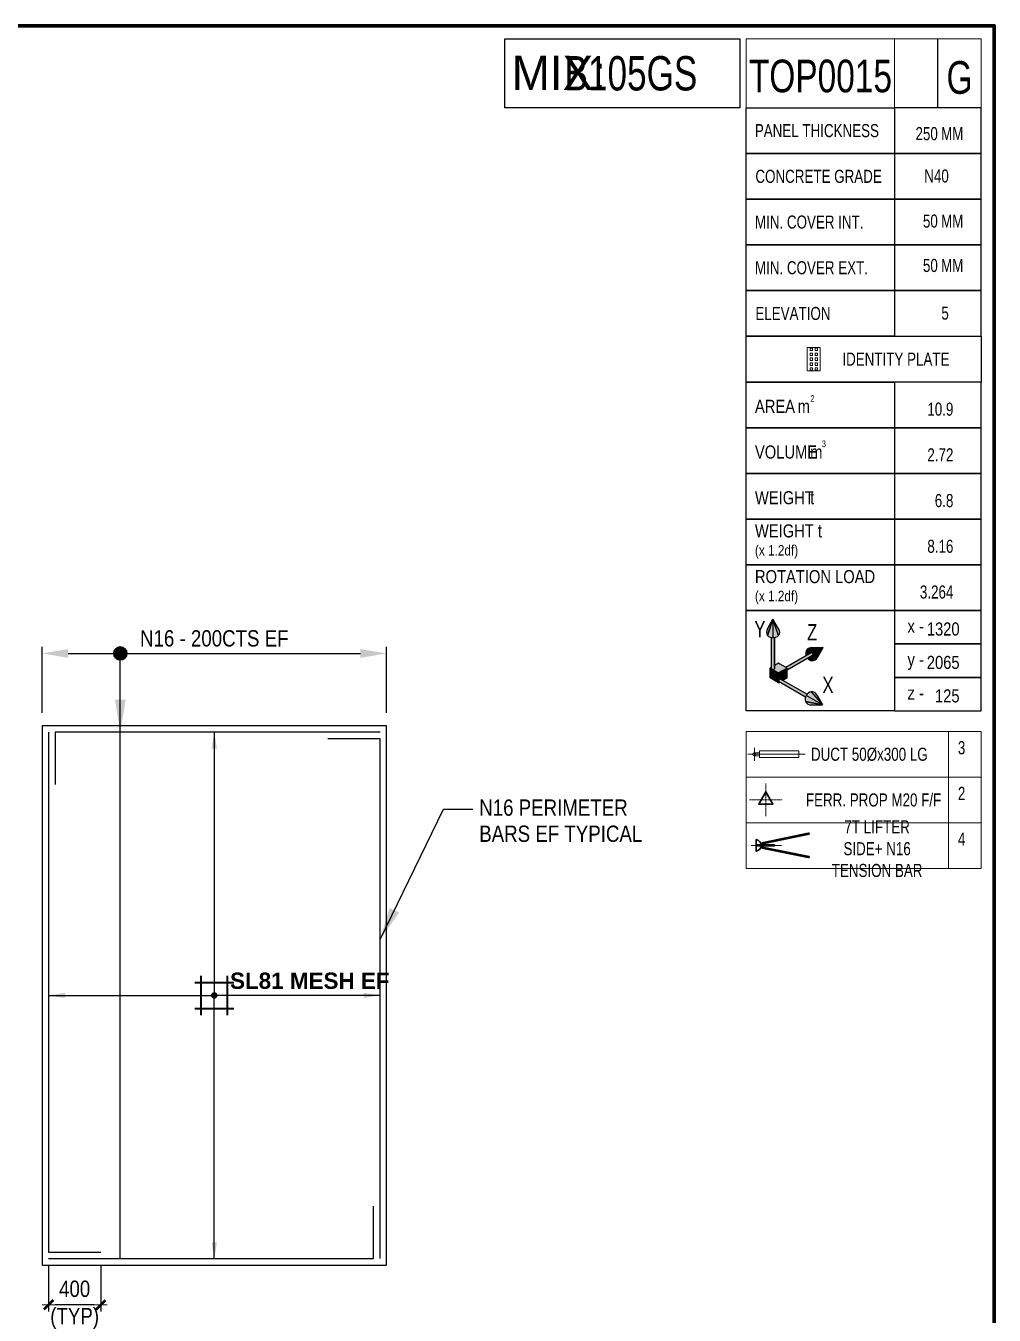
# Model space of a CAD drawing. Extents: x -106187 to -85187, y 571655 to 586505.
# Drawn here: x -92607 to -85187, y 576632 to 586505 of the extents above; entities that cross this region are included whole.
import ezdxf
from ezdxf.enums import TextEntityAlignment as Align

# ---------------------------------------------------------------- set-up
doc = ezdxf.new("R2010")
doc.units = 0
doc.header["$LTSCALE"] = 5
doc.header["$MEASUREMENT"] = 0
for name, pattern in [('CENTER2', [1.125, 0.75, -0.125, 0.125, -0.125]), ('HIDDEN2', [0.1875, 0.125, -0.0625]), ('PHANTOM2', [31.750000000000004, 15.875, -3.175, 3.175, -3.175, 3.175, -3.175])]:
    doc.linetypes.add(name, pattern=pattern)
for name, color, linetype in [('BARS', 160, 'Continuous'), ('EditOff', 7, 'Continuous'), ('MARK', 7, 'Continuous'), ('Marks', 2, 'Continuous'), ('PANEL', 3, 'Continuous'), ('PROPS', 7, 'Continuous'), ('Text-Stamp-Blue', 150, 'Continuous')]:
    doc.layers.add(name, color=color, linetype=linetype)
for name, color, linetype, lineweight in [('Dimension', 4, 'Continuous', 18), ('Dimension_Tick', 7, 'Continuous', 50), ('Ferrule-M20', 160, 'Continuous', 35), ('Legend-Lines', 7, 'Continuous', 18), ('Legend-Text', 7, 'Continuous', 25), ('Lifter-5t', 30, 'Continuous', 35), ('Lifter-7t', 200, 'Continuous', 35), ('REF', 241, 'Continuous', 13), ('Refs-Center', 7, 'CENTER2', 13), ('Refs-Phantom', 7, 'PHANTOM2', 13), ('Reo 0.4', 142, 'Continuous', 40), ('Text-General', 7, 'Continuous', 18), ('Title-Border', 7, 'Continuous', 70), ('Title-Text', 7, 'Continuous', 25)]:
    doc.layers.add(name, color=color, linetype=linetype, lineweight=lineweight)
doc.styles.add('Bi', font='ARIALNB.TTF', dxfattribs={"width": 1.2, "height": 150})
doc.styles.add('DateText2', font='TCCM____.TTF')
doc.styles.add('DIMENSIONS', font='ARIALN.TTF')
doc.styles.add('IS03098B', font='ISO3098B.SHX')
doc.styles.add('ISO', font='ISO3098B.shx')
doc.styles.add('Legend-Text', font='GILC____.TTF')
doc.styles.get("Standard").update_dxf_attribs({"font": 'iso3098b.shx'})
doc.styles.add('Titlebar-Attributes', font='ARIALN.TTF')
doc.styles.add('Titlebar-Text', font='GILC____.TTF')
doc.dimstyles.new('Bianco Precast Shop', dxfattribs={"dimscale": 50, "dimtxt": 2.5, "dimasz": 1, "dimexe": 1, "dimexo": 2, "dimgap": 1, "dimtad": 1, "dimdec": 0, "dimlfac": -1, "dimdsep": 46, "dimtxsty": 'DIMENSIONS', "dimblk": 'DIMS-TICK', "dimcen": 1, "dimclrd": 256, "dimclre": 256, "dimclrt": 256, "dimadec": 3, "dimazin": 2, "dimtfac": 1, "dimtdec": 0, "dimtix": 1, "dimtmove": 2, "dimatfit": 3, "dimfxl": 1, "dimtvp": 1.5, "dimtzin": 0, "dimarcsym": 0})

# ---------------------------------------------------------------- blocks, each defined once
blk = doc.blocks.new('DIMS-TICK')
for p, q in [((-0.9999999999999996, 2.775557561562891e-17), (0.9999999999999998, 2.775557561562891e-17)), ((0, 2.775557561562891e-17), (-0.3333333333333333, 2.775557561562891e-17))]:
    blk.add_line(p, q)
at = {"layer": 'Dimension_Tick'}
blk.add_line((-0.7071067811900886, -0.7071067811900772), (0.7071067811900886, 0.7071067811900772), dxfattribs=at)
blk = doc.blocks.new('*D35')
at = {"layer": 'Defpoints', "color": 0, "transparency": 16777216}
for p in [(-92433.00773198623, 577115.3895867653), (-92033.00773198623, 577115.3895867653), (-92433.00773198623, 576710.806477341)]:
    blk.add_point(p, dxfattribs=at)
at = {"layer": 'Dimension', "lineweight": -2, "transparency": 16777216}
for p, q in [((-92433.00773198623, 577015.3895867653), (-92433.00773198623, 576660.806477341)), ((-92033.00773198623, 577015.3895867653), (-92033.00773198623, 576660.806477341)), ((-92083.00773198623, 576710.806477341), (-92383.00773198623, 576710.806477341))]:
    blk.add_line(p, q, dxfattribs=at)
at = {"layer": 'Dimension', "lineweight": -2, "transparency": 16777216, "xscale": 50, "yscale": 50, "zscale": 50, "rotation": 180}
blk.add_blockref('DIMS-TICK', (-92433.00773198623, 576710.806477341), dxfattribs=at)
at = {"layer": 'Dimension', "lineweight": -2, "transparency": 16777216, "xscale": 50, "yscale": 50, "zscale": 50}
blk.add_blockref('DIMS-TICK', (-92033.00773198623, 576710.806477341), dxfattribs=at)
at = {"layer": 'Dimension', "transparency": 16777216, "insert": (-92233.00773198623, 576710.806477341), "char_height": 125, "attachment_point": 5, "style": 'DIMENSIONS'}
blk.add_mtext('400\\P(TYP)', dxfattribs=at)
blk = doc.blocks.new('*D42')
at = {"layer": 'Defpoints', "color": 0, "transparency": 16777216}
for p in [(-89843.00773198623, 581699.1949194521), (-92483.00773198623, 581145.3895867653), (-89843.00773198623, 581145.3895867653)]:
    blk.add_point(p, dxfattribs=at)
at = {"layer": 'Dimension', "lineweight": -2, "transparency": 16777216}
for p, q in [((-92483.00773198623, 581245.3895867653), (-92483.00773198623, 581749.1949194521)), ((-92283.00773198623, 581699.1949194521), (-90043.00773198623, 581699.1949194521)), ((-89843.00773198623, 581245.3895867653), (-89843.00773198623, 581749.1949194521))]:
    blk.add_line(p, q, dxfattribs=at)
at = {"layer": 'Dimension', "transparency": 16777216}
for points in [[(-92283.00773198623, 581732.5282527854), (-92283.00773198623, 581665.8615861187), (-92483.00773198623, 581699.1949194521)], [(-90043.00773198623, 581732.5282527854), (-90043.00773198623, 581665.8615861187), (-89843.00773198623, 581699.1949194521)]]:
    blk.add_solid(points, dxfattribs=at)
at = {"layer": 'Dimension', "transparency": 16777216, "insert": (-91163.00773198623, 581813.8692032174), "char_height": 125, "attachment_point": 5, "style": 'DIMENSIONS'}
blk.add_mtext('N16 - 200CTS EF', dxfattribs=at)
blk = doc.blocks.new('Lifter-Side7t')
at = {"layer": 'Lifter-7t'}
blk.add_hatch(color=256, dxfattribs=at).paths.add_polyline_path([(-7.500000000000015, -283), (7.499999999999986, -283), (7.499999999999986, -15), (-7.500000000000014, -15)])
blk.add_lwpolyline([(83.74225122598476, -8.473533301557413, -0.3086182714702724), (85.32929104500346, -6.872625794969022, 0.3592983971477615), (90.99999999999999, 0), (-91.00000000000001, 8.572527594031472e-16, 0.3592983971477615), (-85.32929104500349, -6.872625794969022, -0.3086182714702725), (-83.74225122598479, -8.473533301557413, 0.3486745410385054), (-7.499999999999957, -74.99999999999997), (-7.500000000000014, -15), (7.499999999999986, -15.00000000000006), (7.499999999999929, -74.99999999999997, 0.3486745410385054)], format="xyb", close=True, dxfattribs=at)
blk.add_lwpolyline([(-7.500000000000014, -283), (7.499999999999986, -283), (7.499999999999986, -15), (-7.500000000000014, -15)], close=True, dxfattribs=at)
at = {"layer": 'Refs-Phantom', "ltscale": 0.1}
blk.add_line((-1.4210854715202e-14, -389), (-1.4210854715202e-14, 84.10767394332589), dxfattribs=at)
at = {"layer": 'Reo 0.4'}
blk.add_lwpolyline([(47.02867410053295, -115.3925126934364), (187.5, -803), (171.823775299823, -806.2024957688545), (31.35244940035591, -118.5950084622909, 0.8163639189861962), (-31.35244940035591, -118.5950084622909), (-171.823775299823, -806.2024957688545), (-187.5, -803), (-47.02867410053295, -115.3925126934364, -0.8163639189861932)], format="xyb", close=True, dxfattribs=at)
blk = doc.blocks.new('Ferrule-M20-FS-PROP')
blk.add_lwpolyline([(0, 62.5), (-54.1265877365272, -31.25), (54.1265877365272, -31.25)], close=True)
at = {"layer": 'Refs-Center', "ltscale": 0.25}
for p, q in [((0, -125), (0, 125)), ((-125, 0), (125, 0))]:
    blk.add_line(p, q, dxfattribs=at)
at = {"layer": 'PROPS', "color": 7, "flags": 1}
for tag, p in [('ORDER', (0, 0)), ('ORDERNO', (0, 0)), ('FURN', (50, 0)), ('SIZE', (49.99999999999954, -100))]:
    blk.add_attdef(tag, p, '', height=50, dxfattribs=at)
blk = doc.blocks.new('GT300FF50')
for p, q in [((-25, 8.077722872162934e-14), (-24.99999999999952, 300.0000000000001)), ((25.00000000000048, 300), (-24.99999999999952, 300.0000000000001)), ((12.00000000000055, 340), (-11.99999999999945, 340.0000000000001)), ((12.00000000000048, 300), (-11.99999999999952, 300.0000000000001)), ((12.00000000000048, 300), (12.00000000000055, 340)), ((25, 0), (25.00000000000048, 300)), ((25, 0), (-25, 8.077722872162934e-14))]:
    blk.add_line(p, q)
at = {"linetype": 'HIDDEN2'}
blk.add_line((-11.99999999999952, 300.0000000000001), (-11.99999999999945, 340.0000000000001), dxfattribs=at)
blk.add_circle((5.492851553070795e-13, 340), 12)
at = {"layer": 'Refs-Center'}
for p, q in [((50.00000000000055, 340), (-49.99999999999945, 340.0000000000002)), ((-2.312294559186364e-13, -50), (6.300623840287088e-13, 390))]:
    blk.add_line(p, q, dxfattribs=at)
at = {"layer": 'Refs-Center', "flags": 1}
for tag in ['ORDER', 'ORDERNO', 'GRTLENGTH', 'GRTDIA', 'GRTLOADBEAR', 'GRTOFFSETDIST', 'GRTOFFSETFACE', 'GRTFACE', 'DWLSUPP', 'DWLTYPE', 'DWLGALV', 'DWLCOG', 'DWLHIDE', 'DWLLENGTH', 'DWLDIA']:
    blk.add_attdef(tag, (0, 0), '', height=125, dxfattribs=at)
blk = doc.blocks.new('ID_Plate')
for points in [[(-50, -90.48741147046232), (50, -90.48741147046232), (50, 89.51258852953768), (-50, 89.51258852953768)], [(-28.25972250000001, 84.29175602953765), (-28.25972250000004, 65.45194102953775), (-9.41990750000005, 65.45194102953775), (-9.419907499999994, 84.29175602953765)], [(-28.25972250000001, 46.61212602953765), (-28.25972250000004, 27.77231102953775), (-9.41990750000005, 27.77231102953775), (-9.419907499999994, 46.61212602953765)], [(-28.25972250000001, 8.932496029537646), (-28.25972250000004, -9.907318970462256), (-9.41990750000005, -9.907318970462256), (-9.419907499999994, 8.932496029537646)], [(9.419907499999994, 84.29175602953765), (9.419907499999965, 65.45194102953774), (28.25972249999995, 65.45194102953774), (28.25972250000001, 84.29175602953765)], [(9.419907499999994, 46.61212602953765), (9.419907499999965, 27.77231102953775), (28.25972249999995, 27.77231102953775), (28.25972250000001, 46.61212602953765)], [(9.419907499999994, 8.932496029537646), (9.419907499999965, -9.907318970462256), (28.25972249999995, -9.907318970462256), (28.25972250000001, 8.932496029537646)], [(-28.25972250000001, -28.74713397046233), (-28.25972250000004, -47.58694897046223), (-9.41990750000005, -47.58694897046223), (-9.419907499999994, -28.74713397046233)], [(-28.25972250000001, -66.4267639704623), (-28.25972250000004, -85.2665789704622), (-9.41990750000005, -85.2665789704622), (-9.419907499999994, -66.4267639704623)], [(9.419907499999994, -28.74713397046233), (9.419907499999965, -47.58694897046223), (28.25972249999995, -47.58694897046223), (28.25972250000001, -28.74713397046233)], [(9.419907499999994, -66.4267639704623), (9.419907499999965, -85.2665789704622), (28.25972249999995, -85.2665789704622), (28.25972250000001, -66.4267639704623)]]:
    blk.add_lwpolyline(points, close=True)
blk = doc.blocks.new('UCSicon')
h = blk.add_hatch(color=256)
h.set_gradient(color1=(43, 217, 8), one_color=1, tint=1, name='INVCYLINDER')
edge = h.paths.add_edge_path()
edge.add_arc((4.123849894043815, 12.04436481414567), 1.022483715424059, 150.7247733965096, 209.275226603506)
edge.add_arc((4.097982396015141, 12.54250734879611), 1.321472103179615, 229.0538827261582, 310.9461172738555)
edge.add_arc((4.340596291240217, 12.04436481414523), 0.7991507423544487, 321.2690463208764, 398.7309536791608)
edge.add_line((4.964007799801038, 12.54436481414549), (4.097982396015141, 14.04436481414523))
edge.add_line((4.097982396015141, 14.04436481414523), (3.231956992229243, 12.54436481414584))
h = blk.add_hatch(color=256)
h.set_gradient(color1=(43, 217, 8), one_color=1, tint=1, name='INVCYLINDER')
h.paths.add_polyline_path([(4.314488746960706, 11.23889179216829, -0.08247585566779626), (3.881476045069576, 11.23889179216767), (3.881476045069576, 6.419364814146022, 0.2536038942360334), (4.314488746964344, 6.419364814149191)])
h = blk.add_hatch(color=256)
h.set_gradient(color1=(23, 124, 196), rotation=119.99999999999997, one_color=1, tint=1, name='INVCYLINDER')
h.paths.add_polyline_path([(6.046539554536139, 6.669364814145261), (6.263045905478066, 6.544364814146142), (6.263045905478066, 6.294364814147649), (10.16016022250915, 8.544364814145865, 0.5586077911719399), (9.943653871559945, 8.91936481414703)])
h = blk.add_hatch(color=256)
h.set_gradient(color1=(23, 124, 196), rotation=119.99999999999997, one_color=1, tint=1, name='SPHERICAL')
h.paths.add_polyline_path([(10.04129798990471, 9.669364814144636, 0.0134838229833394), (9.989363507957023, 9.669121043394277), (10.19859563315185, 9.406226521508913), (10.87471344001096, 8.11334100315279, 0.0170616107620635), (10.9073233936906, 8.169364814145986, 0.5052170507867801)])
edge = h.paths.add_edge_path()
edge.add_arc((9.936448578253476, 8.665204836116033), 0.2542620905388128, 331.6238683861691, 448.3761316142499)
edge.add_line((9.943653871559945, 8.91936481414703), (9.163263027086941, 8.468805950016147))
edge.add_arc((10.26799785709954, 8.800250043500846), 1.15338381805402, 161.3353999232332, 196.7003692671284, ccw=False)
edge.add_arc((10.0198496162775, 8.706514487012264), 0.9630891885950523, 91.81397236948231, 151.2761049638223, ccw=False)
edge.add_line((9.989363507957023, 9.66912104339395), (10.19859563315549, 9.406226521508067))
edge.add_line((10.19859563315549, 9.406226521508067), (10.87471344001096, 8.113341003154218))
edge.add_arc((10.07035289874693, 8.619040235815596), 0.950119778899941, 268.24760702967154, 327.84253917237896, ccw=False)
edge.add_arc((10.26799785709591, 8.80025004349821), 1.15338381805479, 218.3595534987192, 258.6646000790465, ccw=False)
edge.add_line((9.363592990579491, 8.084466508364656), (10.16016022250915, 8.544364814146526))
h = blk.add_hatch(color=256)
h.set_gradient(color1=(23, 124, 196), rotation=119.99999999999997, one_color=1, tint=1, name='INVCYLINDER')
edge = h.paths.add_edge_path()
edge.add_line((10.04129798990471, 9.669364814144636), (11.77334879747286, 9.669364814144508))
edge.add_line((11.77334879747286, 9.669364814144508), (10.9073233936906, 8.169364814145531))
edge.add_arc((9.921511852342519, 8.60020625537804), 1.075847917940046, 336.392632391587, 443.6073676084812)
h = blk.add_hatch(color=256)
h.set_gradient(color1=(43, 217, 8), rotation=45, one_color=1, tint=1, name='INVCURVED')
h.paths.add_polyline_path([(4.9640077997974, 7.294364814146157), (4.314488746964344, 6.91936481414514), (4.314488746964344, 6.419364814149191, -0.2536038942505748), (3.881476045047748, 6.419364814157987), (4.964007799801038, 5.794364814145951), (6.263045905481704, 6.544364814146313)])
h.paths.add_polyline_path([(3.881476045073214, 6.669364814149148), (3.664969694120373, 6.544364814146014), (3.881476045069576, 6.419364814146711)])
h = blk.add_hatch(color=256)
h.set_gradient(color1=(23, 124, 196), rotation=119.99999999999997, one_color=1, tint=1, name='INVCURVED')
h.paths.add_polyline_path([(3.664969694124011, 5.044364814146931), (4.964007799801038, 4.294364814147372), (4.964007799801038, 5.794364814147102), (3.664969694120373, 6.544364814146441)])
h = blk.add_hatch(color=256)
h.set_gradient(color1=(235, 5, 28), rotation=60.00000000000002, one_color=1, tint=1, name='INVCURVED')
h.paths.add_polyline_path([(6.263045905481704, 6.544364814144103), (4.964007799801038, 5.794364814145503), (4.964007799801038, 4.544364814144714, -0.2333973235842186), (5.180514150742965, 4.919364814144032), (5.613526852630457, 4.669364814143826), (6.263045905478066, 5.044364814145432)])
h.paths.add_polyline_path([(5.180514150750241, 4.419364814145894), (4.9640077997974, 4.544364814146711), (4.964007799801038, 4.294364814144693)])
h = blk.add_hatch(color=256)
h.set_gradient(color1=(235, 5, 28), rotation=60.00000000000002, one_color=1, tint=1, name='INVCYLINDER')
h.paths.add_polyline_path([(5.180514150742965, 4.919364814144743, 0.2333973235837155), (4.964007799801038, 4.544364814146391), (9.09341377290184, 2.160251163980661, -0.09222717789627458), (9.309920123847405, 2.535251163977762)])
h = blk.add_hatch(color=256)
h.set_gradient(color1=(235, 5, 28), rotation=60.00000000000002, one_color=1, tint=1, name='INVCYLINDER')
edge = h.paths.add_edge_path()
edge.add_line((10.80967927534584, 2.419364814145879), (11.6757046791281, 0.9193648141469737))
edge.add_line((11.6757046791281, 0.9193648141469737), (9.943653871559945, 0.9193648141456876))
edge.add_arc((9.869801984470541, 1.791449593471), 0.8752062405859532, 205.1594962156679, 274.84050378421915, ccw=False)
edge.add_arc((10.20953229200677, 1.765859836528207), 1.183750424645294, 102.97975894347888, 197.0202410564374, ccw=False)
edge.add_arc((9.95490277589488, 1.938848487977026), 0.9805808501760707, 29.342707050350725, 90.6572929499315, ccw=False)
for p, q in [((3.231956992229243, 11.54436481414516), (4.097982396015141, 14.04436481414523)), ((3.231956992229243, 12.54436481414584), (4.097982396015141, 14.04436481414523)), ((4.097982396015141, 14.04436481414523), (3.231956992229243, 11.54436481414526)), ((4.964007799801038, 12.54436481414549), (4.097982396015141, 14.04436481414523)), ((4.964007799801038, 11.54436481414564), (4.097982396015141, 14.04436481414523)), ((4.097982396015141, 14.04436481414523), (4.097982396015141, 11.2210352456165)), ((3.881476045069576, 6.419364814146022), (3.881476045069576, 11.23889179216803)), ((4.314488746960706, 6.669364814144778), (4.314488746960706, 11.23889179216835)), ((4.314488746960706, 11.23889179216819), (4.314488746964344, 6.419364814149191)), ((6.046539554532501, 6.669364814145588), (9.943653871559945, 8.91936481414703)), ((6.263045905478066, 6.294364814147798), (10.16016022250915, 8.544364814145865)), ((10.04129798990471, 9.669364814144636), (11.77334879747286, 9.669364814144508)), ((11.77334879747286, 9.669364814144508), (10.52571518771583, 9.490367517206671)), ((11.77334879747286, 9.669364814144508), (10.85322347988767, 9.138130214348621)), ((10.9073233936906, 8.169364814145531), (11.77334879747286, 9.669364814144508)), ((3.881476045069576, 6.669364814147535), (3.664969694124011, 6.544364814146995)), ((3.664969694124011, 5.044364814145517), (3.664969694124011, 6.544364814146995)), ((3.664969694124011, 6.544364814145517), (4.964007799801038, 5.794364814145602)), ((4.964007799801038, 7.294364814146228), (4.314488746960706, 6.919364814145254)), ((6.263045905478066, 6.544364814145915), (4.964007799801038, 7.294364814146228)), ((6.263045905478066, 6.544364814145915), (4.964007799801038, 5.794364814146007)), ((6.263045905478066, 5.044364814145915), (6.263045905478066, 6.544364814145915)), ((4.964007799804676, 4.294364814144792), (3.664969694124011, 5.044364814145517)), ((4.964007799801038, 5.794364814145602), (4.964007799801038, 4.294364814145602)), ((4.964007799804676, 4.544364814144792), (9.093413772905478, 2.160251163979233)), ((4.964007799801038, 4.294364814145602), (5.180514150750241, 4.419364814146427)), ((5.180514150742965, 4.919364814144743), (9.309920123851043, 2.535251163976412)), ((5.613526852634095, 4.669364814143279), (6.263045905478066, 5.044364814145915)), ((11.6757046791281, 0.9193648141469737), (9.184374352524173, 2.357735048851602)), ((9.943653871559945, 2.919364814145688), (11.6757046791281, 0.9193648141469737)), ((10.80967927534584, 2.419364814145879), (11.6757046791281, 0.9193648141469737)), ((9.077628467774048, 1.419364814146036), (11.6757046791281, 0.9193648141469737)), ((11.6757046791281, 0.9193648141469737), (9.077628467774048, 1.419364814146036)), ((9.943653871559945, 0.9193648141456876), (11.6757046791281, 0.9193648141469737))]:
    blk.add_line(p, q)
blk.add_lwpolyline([(5.613526852634095, 4.669364814143279), (6.263045905478066, 5.044364814145915), (6.263045905478066, 6.544364814145915), (4.964007799801038, 5.794364814146007), (4.964007799801038, 4.544364814144714, -0.2333973235916391), (5.180514150742965, 4.919364814143847)], format="xyb", close=True)
for centre, radius, start, end in [((4.123849894043815, 12.04436481414567), 1.022483715424059, 150.7247733965165, 209.2752266034956), ((4.340596291240217, 12.04436481414523), 0.7991507423544487, 321.2690463208548, 38.73095367916774), ((4.097982396015141, 12.54250734879611), 1.321472103179615, 229.053882726166, 310.9461172738398), ((10.26799785709954, 8.800250043497144), 1.153383818054674, 161.3353999214154, 196.700369267028), ((10.0198496162775, 8.706514487013422), 0.9630891885946692, 88.72389503830827, 151.2761049619808), ((10.26799785709954, 8.800250043497144), 1.153383818054674, 218.359553436225, 258.6646000787922), ((9.936448578253476, 8.66520483611405), 0.2542620905367927, 331.6238683864746, 88.37613161423427), ((9.921511852342519, 8.60020625537804), 1.075847917940046, 336.3926323915621, 83.60736760858485), ((10.07035289875057, 8.619040235817643), 0.9501197788993481, 268.2476070293085, 331.7523929707334), ((4.097982396011503, 6.818770666396468), 0.4543127059747437, 241.5391607045898, 298.4608392968276), ((4.314488746960706, 6.669364814144593), 1.84741111297626e-13, 0, 174.3380852539657), ((5.452055533387465, 4.512590323786235), 0.4890809835752263, 123.7250013574489, 176.2749986439371), ((10.20953229200677, 1.765859836528207), 1.183750424645294, 102.9797589435484, 197.0202410564617), ((9.95490277589488, 1.938848487977026), 0.9805808501760707, 29.34270705031895, 90.65729294994779), ((9.869801984470541, 1.791449593471), 0.8752062405859532, 205.1594962156872, 274.8405037842344)]:
    blk.add_arc(centre, radius, start, end)
at = {"style": 'Legend-Text'}
for s, p in [('Y', (1.239726255615096, 11.27405031332125)), ('Z', (9.320977323641273, 10.78278514514098)), ('X', (11.66835127790546, 2.702654201300099))]:
    blk.add_text(s, height=2.5, dxfattribs=at).set_placement(p)
blk = doc.blocks.new('Attribute-1')
blk.add_line((-8.632216464180658, -12.55448444950162), (-8.632216464180658, -2))
blk.add_lwpolyline([(-75.00000000000006, -2), (-39.00000000000006, -2), (-39.00000000000006, -12.55448444950162), (-75.00000000000006, -12.55448444950162)], close=True)
at = {"layer": 'Legend-Lines'}
for points in [[(-38.00000000000006, -12.55448444950162), (-15.26443292835944, -12.55448444950162), (-15.26443292835944, -2), (-38.00000000000006, -2)], [(-2.000000000000057, -12.55448444950162), (-15.26443292835944, -12.55448444950162), (-15.26443292835944, -2), (-2.000000000000057, -2)]]:
    blk.add_lwpolyline(points, close=True, dxfattribs=at)
at = {"layer": 'Legend-Text'}
for points in [[(-38.00000000000006, -12.55448444950162), (-15.26443292835944, -12.55448444950162), (-15.26443292835944, -19.55448444950162), (-38.00000000000006, -19.55448444950162)], [(-15.26443292835944, -19.55448444950162), (-2.000000000000057, -19.55448444950162), (-2.000000000000057, -12.55448444950162), (-15.26443292835944, -12.55448444950162)], [(-38.00000000000006, -19.55448444950162), (-15.26443292835944, -19.55448444950162), (-15.26443292835944, -26.55448444950162), (-38.00000000000006, -26.55448444950162)], [(-15.26443292835944, -26.55448444950162), (-2.000000000000057, -26.55448444950162), (-2.000000000000057, -19.55448444950162), (-15.26443292835944, -19.55448444950162)], [(-38.00000000000006, -26.55448444950162), (-15.26443292835944, -26.55448444950162), (-15.26443292835944, -33.55448444950162), (-38.00000000000006, -33.55448444950162)], [(-15.26443292835944, -33.55448444950162), (-2.000000000000057, -33.55448444950162), (-2.000000000000057, -26.55448444950162), (-15.26443292835944, -26.55448444950162)], [(-38.00000000000006, -33.55448444950162), (-15.26443292835944, -33.55448444950162), (-15.26443292835944, -40.55448444950162), (-38.00000000000006, -40.55448444950162)], [(-15.26443292835944, -40.55448444950162), (-2.000000000000057, -40.55448444950162), (-2.000000000000057, -33.55448444950162), (-15.26443292835944, -33.55448444950162)], [(-38.00000000000006, -40.55448444950162), (-15.26443292835944, -40.55448444950162), (-15.26443292835944, -47.55448444950162), (-38.00000000000006, -47.55448444950162)], [(-15.26443292835944, -47.55448444950162), (-2.000000000000057, -47.55448444950162), (-2.000000000000057, -40.55448444950162), (-15.26443292835944, -40.55448444950162)], [(-38.00000000000006, -47.55448444950162), (-2.000000000000057, -47.55448444950162), (-2.000000000000057, -54.55448444950162), (-38.00000000000006, -54.55448444950162)], [(-38.00000000000006, -54.55448444950162), (-15.26443292835944, -54.55448444950162), (-15.26443292835944, -61.55448444950162), (-38.00000000000006, -61.55448444950162)], [(-15.26443292835944, -61.55448444950162), (-2.000000000000057, -61.55448444950162), (-2.000000000000057, -54.55448444950162), (-15.26443292835944, -54.55448444950162)], [(-38.00000000000006, -61.55448444950162), (-15.26443292835944, -61.55448444950162), (-15.26443292835944, -68.55448444950162), (-38.00000000000006, -68.55448444950162)], [(-15.26443292835944, -68.55448444950162), (-2.000000000000057, -68.55448444950162), (-2.000000000000057, -61.55448444950162), (-15.26443292835944, -61.55448444950162)], [(-38.00000000000006, -68.55448444950162), (-15.26443292835944, -68.55448444950162), (-15.26443292835944, -75.55448444950162), (-38.00000000000006, -75.55448444950162)], [(-15.26443292835944, -75.55448444950162), (-2.000000000000057, -75.55448444950162), (-2.000000000000057, -68.55448444950162), (-15.26443292835944, -68.55448444950162)], [(-38.00000000000006, -75.55448444950162), (-15.26443292835944, -75.55448444950162), (-15.26443292835944, -82.55448444950162), (-38.00000000000006, -82.55448444950162)], [(-15.26443292835944, -82.55448444950162), (-2.000000000000057, -82.55448444950162), (-2.000000000000057, -75.55448444950162), (-15.26443292835944, -75.55448444950162)], [(-38.00000000000006, -82.55448444950162), (-15.26443292835944, -82.55448444950162), (-15.26443292835944, -89.55448444950162), (-38.00000000000006, -89.55448444950162)], [(-15.26443292835944, -89.55448444950162), (-2.000000000000057, -89.55448444950162), (-2.000000000000057, -82.55448444950162), (-15.26443292835944, -82.55448444950162)], [(-38.00000000000006, -89.55448444950162), (-15.26443292835944, -89.55448444950162), (-15.26443292835944, -104.9096105051231), (-38.00000000000006, -104.9096105051231)], [(-15.26443292835944, -94.67285980137603), (-2.000000000000057, -94.67285980137603), (-2.000000000000057, -89.55448444950162), (-15.26443292835944, -89.55448444950162)], [(-15.26443292835944, -99.79123515325045), (-2.000000000000057, -99.79123515325045), (-2.000000000000057, -94.67285980137603), (-15.26443292835944, -94.67285980137603)], [(-15.26443292835944, -104.9096105051231), (-2.000000000000057, -104.9096105051231), (-2.000000000000057, -99.79123515325045), (-15.26443292835944, -99.79123515325045)]]:
    blk.add_lwpolyline(points, close=True, dxfattribs=at)
at = {"layer": 'MARK'}
blk.add_blockref('UCSicon', (-38.00000000000006, -104.9096105051231), dxfattribs=at)
at = {"layer": 'REF', "xscale": 0.02, "yscale": 0.02, "zscale": 0.02}
blk.add_blockref('ID_Plate', (-27.65177848289392, -51.05448444950162), dxfattribs=at)
at = {"color": 7, "linetype": 'Continuous', "style": 'Legend-Text', "flags": 8}
blk.add_attdef('PANELNO', text='', height=5, dxfattribs=at).set_placement((-26.63221646417975, -10.18446453754223), align=Align.CENTER)
blk.add_attdef('THICKNESS', text='', height=2, dxfattribs=at).set_placement((-8.643087798296676, -17.51666556175951), align=Align.RIGHT)
at = {"layer": 'Defpoints', "color": 2, "linetype": 'Continuous', "style": 'IS03098B', "flags": 9}
for tag in ['[*]', '(*)']:
    blk.add_attdef(tag, text='', height=2.5, dxfattribs=at).set_placement((-66.24912678090926, -26.35653831787303), align=Align.CENTER)
at = {"layer": 'Legend-Text', "style": 'Legend-Text'}
for s, p in [('PANEL THICKNESS', (-36.68459302325579, -17.05448444950162)), ('MM', (-8.143087798296676, -17.51666556175951)), ('CONCRETE GRADE', (-36.59593023255735, -24.05448444950162)), ('MIN. COVER INT.', (-36.66715116279016, -31.05448444950162)), ('MM', (-8.143087798296676, -30.90762921124406)), ('MIN. COVER EXT.', (-36.66715116279016, -38.05448444950162)), ('MM', (-8.143087798296676, -37.70762921124333)), ('ELEVATION ', (-36.59593023255735, -45.05448444950162)), ('IDENTITY PLATE', (-23.26494386799465, -52.05448444950162))]:
    blk.add_text(s, height=2, dxfattribs=at).set_placement(p)
at = {"layer": 'Legend-Text', "style": 'Legend-Text', "width": 1.1}
for s, height, p in [('2', 1, (-28.17317915593134, -57.57504483222954)), ('AREA', 2, (-36.66715116279016, -59.27666384667464)), ('m', 2, (-30.12178096190661, -59.27666384667464)), ('VOLUME', 2, (-36.66715116279016, -66.27666384667464)), ('m', 2, (-28.20651855297371, -66.27666384667464)), ('3', 1, (-26.41629928010235, -64.5239126640783)), ('WEIGHT', 2, (-36.66715116279016, -73.27666384667464)), ('t', 2, (-28.20651855297371, -73.27666384667464)), ('WEIGHT t', 2, (-36.66715116279016, -78.35517320787096)), ('(x 1.2df)', 1.6, (-36.66715116279016, -81.12880308799751)), ('ROTATION LOAD', 2, (-36.66715116279016, -85.35517320787096)), ('(x 1.2df)', 1.6, (-36.66715116279016, -88.12880308799751)), ('x -', 2, (-13.28992648799618, -92.94869177724104)), ('y -', 2, (-13.28992648799618, -98.06706712911546)), ('z -', 2, (-13.28992648799618, -103.1854424809899))]:
    blk.add_text(s, height=height, dxfattribs=at).set_placement(p)
at = {"layer": 'Legend-Text', "style": 'Legend-Text', "flags": 8}
for tag, p in [('GRADE28DAYS', (-6.961101132970782, -24.00190203312013)), ('NFIE', (-8.643087798296676, -30.90762921124406)), ('FFIE', (-8.643087798296676, -37.70762921124333)), ('ELEVATION', (-6.961101132970782, -45.00190203312013)), ('NETAREA', (-6.258520885578093, -59.71242864569285)), ('VOLUME', (-6.258520885578093, -66.71242864569285)), ('MASS', (-6.258520885578093, -73.71242864569285)), ('MASSX1.2DF', (-6.258520885578093, -80.71242864569285)), ('ROTATIONLOADX1.2DF', (-6.258520885578093, -87.71242864569285))]:
    blk.add_attdef(tag, text='', height=2, dxfattribs=at).set_placement(p, align=Align.RIGHT)
at = {"layer": 'Legend-Text', "style": 'Legend-Text', "width": 1.1, "flags": 8}
for tag, p in [('COGX', (-5.310879945260297, -93.38445657626107)), ('COGY', (-5.310879945260297, -98.50283192813549)), ('COGZ', (-5.310879945260297, -103.6212072800081))]:
    blk.add_attdef(tag, text='', height=2, dxfattribs=at).set_placement(p, align=Align.RIGHT)
at = {"layer": 'Marks', "color": 2, "linetype": 'Continuous', "style": 'IS03098B', "flags": 9}
blk.add_attdef('NFABBR', (-59.50063523016043, -18.68159053041568), '', height=2.5, dxfattribs=at)
for tag, p in [('CONCRETEABBR', (-65.17980154111544, -21.96721960278356)), ('CONCRETETYPE', (-56.73702053588021, -26.46940174510482)), ('NFFINISH', (-56.73702053588021, -26.46940174510482))]:
    blk.add_attdef(tag, text='', height=2.5, dxfattribs=at).set_placement(p, align=Align.CENTER)
for tag, p in [('VERSION', (-79.72473921426065, -23.96995927348308)), ('TWINTOWERS', (-75.93276871307756, -23.96995927348308)), ('COGHANDLE2', (-75.93276871307756, -23.96995927348308)), ('COGHANDLE', (-75.93276871307756, -23.96995927348308)), ('SHOPINSPT', (-75.93276871307756, -23.96995927348308)), ('ISNOWXREF', (-75.511438925313, -23.96995927348308)), ('ELEVINSPT', (-75.93276871307756, -23.96995927348308)), ('LOADBEARING', (-71.99798116606704, -23.96995927348308)), ('OUTLINE', (-75.93276871307756, -23.96995927348308)), ('DENSITY', (-75.511438925313, -23.96995927348308)), ('ERECTOVERRIDE', (-68.17138966679714, -23.96995927348308)), ('LIFTEROVERRIDE', (-66.98142218331077, -23.96995927348308)), ('HORREOFACE', (-67.48550924974532, -24.08118677095202)), ('VERREOFACE', (-67.48550924974532, -24.01377710157085)), ('HORREOSIZE', (-67.48550924974532, -24.24466075326647)), ('VERREOSIZE', (-67.48550924974532, -24.12952082256754)), ('BOTTOMSRL', (-67.48550924974532, -24.11124401148915)), ('MESH2TYPE', (-66.7689610852389, -23.96721960278356)), ('BOTTOMSL', (-67.48550924974532, -24.03421063638245)), ('COMPLETED', (-66.7689610852389, -23.96721960278356)), ('RIGGINGOVERRIDE', (-62.27377118051604, -23.96995927348308)), ('MESH2FACE', (-66.7689610852389, -23.96721960278356)), ('BRICKSNAP', (-66.7689610852389, -23.96721960278356)), ('MESH1FACE', (-66.7689610852389, -23.96721960278356)), ('FIRSTPOURTHK', (-63.712811135724, -23.96995927348308)), ('RLBOTTOM', (-66.7689610852389, -23.96721960278356)), ('MESH2DIR', (-67.48550924974532, -24.07553278951612)), ('MIXTYPE', (-68.17138966679714, -23.96995927348308)), ('SIMILARTO', (-66.7689610852389, -23.96721960278356)), ('CATEGORY', (-66.7689610852389, -23.96721960278356)), ('MESH1DIR', (-67.48550924974532, -23.95353116098046)), ('EXTERNALREF2', (-63.212811135724, -23.96995927348308)), ('MESH2PCT', (-66.7689610852389, -23.96721960278356)), ('MESH1TYP', (-66.7689610852389, -23.96721960278356)), ('PROFILEDEPTH', (-63.45905031139525, -23.96995927348308)), ('MESH1PCT', (-66.7689610852389, -23.96721960278356)), ('IMPNOTES', (-66.7689610852389, -23.96721960278356)), ('ISSIMILAR', (-66.7689610852389, -23.96721960278356)), ('CUSTOMNOTE3', (-63.212811135724, -23.96995927348308)), ('CUSTOMNOTE2', (-63.212811135724, -23.96995927348308)), ('PROFILECOGY', (-63.712811135724, -23.96995927348308)), ('CUSTOMNOTE1', (-63.212811135724, -23.96995927348308)), ('EXTERNALREF', (-63.212811135724, -23.96995927348308)), ('CUSTOM2', (-66.7689610852389, -23.96721960278356)), ('REOOPEN', (-66.7689610852389, -23.96721960278356)), ('PROFILECOGX', (-63.45905031139525, -23.96995927348308)), ('FIRSTPOURVOL', (-62.27377118051604, -23.96995927348308)), ('CUSTOM1', (-66.7689610852389, -23.96721960278356)), ('TOPSRL', (-67.48550924974532, -24.48864092343921)), ('HASUPSTAND', (-63.212811135724, -23.96995927348308)), ('REFERTO', (-66.7689610852389, -23.96721960278356)), ('PANELHEIGHT', (-63.212811135724, -23.96995927348308)), ('CHECKED', (-66.7689610852389, -23.96721960278356)), ('FFFINISH', (-66.7689610852389, -23.96721960278356)), ('COLOURNOTE', (-63.45905031139525, -23.96995927348308)), ('REOCOG', (-67.22635422914146, -23.96995939051773)), ('NOTES3', (-67.22635422914146, -23.96995939051773)), ('VIEWED', (-67.22635422914146, -23.96995939051773)), ('NOTES2', (-67.22635422914146, -23.96995939051773)), ('IDTAGX', (-67.22635422914146, -23.96995939051773)), ('IDTAGY', (-67.22635422914146, -23.96995939051773)), ('PANELWIDTH', (-63.212811135724, -23.96995927348308)), ('NOTES1', (-67.22635422914146, -23.96995939051773)), ('CHECKEDREV', (-63.212811135724, -23.96995927348308)), ('CUSTOMSIM2', (-63.212811135724, -23.96995927348308)), ('TOPSL', (-67.48550924974532, -24.30328653680536)), ('CHECKEDBY', (-63.712811135724, -23.96995927348308)), ('CUSTOMSIM1', (-63.212811135724, -23.96995927348308)), ('SIMILARLIST', (-63.212811135724, -23.96995927348308)), ('GROSSAREA', (-63.212811135724, -23.96995927348308)), ('PANELTYPE', (-63.45905031139525, -23.96995927348308)), ('ERECTLEVEL', (-63.08405031139525, -23.96995927348308)), ('RIGGINGTYPE', (-62.27377118051604, -23.96995927348308)), ('ERECT', (-67.22635422914146, -23.96995939051773)), ('RLTOP', (-66.79442970655592, -24.4015905505011)), ('VARIATION', (-63.45905031139525, -23.96995927348308)), ('LIGS', (-68.17138966679714, -23.96995927348308)), ('FLIP', (-68.17138966679714, -23.96995927348308)), ('REO', (-68.17138966679714, -23.96995927348308)), ('FREEZERLS', (-62.77377118051604, -23.96995927348308)), ('LS4', (-68.17138966679714, -23.96995927348308)), ('LT4', (-68.17138966679714, -23.96995927348308)), ('LS5', (-68.17138966679714, -23.96995927348308)), ('LT5', (-68.17138966679714, -23.96995927348308)), ('LS3', (-68.17138966679714, -23.96995927348308)), ('LT3', (-68.17138966679714, -23.96995927348308)), ('LS2', (-68.17138966679714, -23.96995927348308)), ('LT2', (-68.17138966679714, -23.96995927348308)), ('LT1', (-68.17138966679714, -23.96995927348308)), ('LS1', (-66.7689610852389, -23.96721960278356))]:
    blk.add_attdef(tag, text='', height=2.5, dxfattribs=at).set_placement(p, align=Align.TOP_CENTER)
at = {"layer": 'Text-Stamp-Blue', "insert": (-73.9500768758117, -7.216617936053808), "char_height": 5.249615620941919, "width": 35.02523383329653, "attachment_point": 4, "style": 'DateText2'}
blk.add_mtext('MIX:', dxfattribs=at)
at = {"layer": 'Text-Stamp-Blue', "style": 'Legend-Text', "flags": 8}
blk.add_attdef('CONCRETEMIX', text='', height=5.249615620941919, dxfattribs=at).set_placement((-47.4980415443643, -9.897072570744058), align=Align.RIGHT)
for tag, p in [('SURFACECODE2', (-11.94832469627005, -10.41565849902145)), ('SURFACECODE1', (-5.316108232090357, -10.41565849902145))]:
    blk.add_attdef(tag, text='', height=5, dxfattribs=at).set_placement(p, align=Align.CENTER)
blk = doc.blocks.new('A3_Shopdwg Sheet')
at = {"layer": 'Title-Border'}
blk.add_lwpolyline([(0, 0), (-420, 0), (-420, 297), (0, 297)], close=True, dxfattribs=at)
at = {"style": 'Titlebar-Attributes'}
blk.add_attdef('DATEPLOTTED', (-32.18470430226114, 16.34297262671211), '', height=2.3, dxfattribs=at)
at = {"layer": 'Defpoints', "color": 2, "linetype": 'Continuous', "style": 'Titlebar-Text', "flags": 9}
for tag, p in [('PROJECTPREFIX', (-29.15854919610007, 297.2136172770728)), ('PROJECTNO', (-1.64911481751011, 297.2136172770728))]:
    blk.add_attdef(tag, text='', height=2, dxfattribs=at).set_placement(p, align=Align.RIGHT)
at = {"layer": 'EditOff', "color": 1, "linetype": 'Continuous', "style": 'ISO', "flags": 9}
for tag, p in [('REOCOG', (-21.07235765834412, 297.1162594703412)), ('REOLAP', (-13.67574545763887, 296.8748770158827))]:
    blk.add_attdef(tag, text='', height=1.25, dxfattribs=at).set_placement(p, align=Align.BOTTOM_RIGHT)
at = {"layer": 'Title-Text', "style": 'Titlebar-Attributes'}
for tag, p, height in [('ADDRESS-1', (-40.42542321400384, 38.6598700765571), 3.5), ('PROJECT-NAME', (-133.5799250443802, 35.09168122654296), 5), ('ADDRESS-2', (-40.42542321400384, 33.1761562500503), 3.5), ('DATE', (-62.9225111745377, 23.25283003638651), 2.3), ('DRAWN', (-62.9225111745377, 13.87377913072237), 2.3), ('DRAWING-NO.', (-44.6283293171, 4.750000000000455), 4), ('CHECKED', (-62.9225111745377, 4.750000000000455), 2.3)]:
    blk.add_attdef(tag, p, '', height=height, dxfattribs=at)
for tag, height, p in [('SCALE', 2.3, (-14.71112349268878, 26.76175216803392)), ('SHEET_SIZE', 2, (-14.71112349268878, 22.37913829952402))]:
    blk.add_attdef(tag, text='', height=height, dxfattribs=at).set_placement(p, align=Align.BOTTOM_CENTER)
blk.add_attdef('REVISION', text='', height=3, dxfattribs=at).set_placement((-6.322128027888766, 8.610697603326742), align=Align.MIDDLE)

msp = doc.modelspace()

# ---------------------------------------------------------------- hatches: boundary and pattern name
at = {"layer": 'Lifter-5t'}
h = msp.add_hatch(color=256, dxfattribs=at)
h.dxf.hatch_style = 1
edge = h.paths.add_edge_path()
edge.add_arc((-91882.99483236345, 581699.1949194521), 50, 0, 360)

# ---------------------------------------------------------------- linework, layer by layer
at = {"layer": 'BARS'}
msp.add_line((-91882.99483236345, 577065.3895867653), (-91882.99483236345, 581095.3895867653), dxfattribs=at)
for points in [[(-92433.00773198623, 581095.3895867653), (-92433.00773198623, 577115.3895867653), (-92033.00773198623, 577115.3895867653)], [(-89893.00773198623, 581095.3895867653), (-92383.00773198623, 581095.3895867653), (-92383.00773198623, 580695.3895867653)], [(-89893.00773198623, 577065.3895867653), (-89893.00773198623, 581045.3895867653), (-90293.00773198623, 581045.3895867653)], [(-92433.00773198623, 577065.3895867653), (-89943.00773198623, 577065.3895867653), (-89943.00773198623, 577465.3895867653)]]:
    msp.add_lwpolyline(points, dxfattribs=at)
at = {"layer": 'Dimension'}
for p, q in [((-85537.09245436545, 581102.1823735102), (-85537.09245436545, 580752.1823735102)), ((-85537.09245436545, 580752.1823735102), (-85537.09245436545, 580402.1823735102)), ((-85537.09245436545, 580402.1823735102), (-85537.09245436545, 580052.1823735102))]:
    msp.add_line(p, q, dxfattribs=at)
for points in [[(-87087.09245436545, 581102.1823735102), (-85287.09245436545, 581102.1823735102), (-85287.09245436545, 580752.1823735102), (-87087.09245436545, 580752.1823735102), (-87087.09245436545, 581102.1823735102)], [(-87087.09245436545, 580752.1823735102), (-85287.09245436545, 580752.1823735102), (-85287.09245436545, 580402.1823735102), (-87087.09245436545, 580402.1823735102), (-87087.09245436545, 580752.1823735102)], [(-87087.09245436545, 580402.1823735102), (-85287.09245436545, 580402.1823735102), (-85287.09245436545, 580052.1823735102), (-87087.09245436545, 580052.1823735102), (-87087.09245436545, 580402.1823735102)]]:
    msp.add_lwpolyline(points, dxfattribs=at)
at = {"layer": 'Lifter-5t'}
msp.add_circle((-91882.99483236345, 581699.1949194521), 50, dxfattribs=at)
at = {"layer": 'PANEL'}
for p, q in [((-89843.00773198623, 581145.3895867653), (-92483.00773198623, 581145.3895867653)), ((-92483.00773198623, 581145.3895867653), (-92483.00773198623, 577015.3895867653)), ((-89843.00773198623, 577015.3895867653), (-89843.00773198623, 581145.3895867653)), ((-92483.00773198623, 577015.3895867653), (-89843.00773198623, 577015.3895867653))]:
    msp.add_line(p, q, dxfattribs=at)
at = {"layer": 'Reo 0.4'}
for p, q in [((-91263.00773198623, 578930.3895867653), (-91263.00773198623, 579230.3895867653)), ((-91063.00773198623, 578930.3895867653), (-91063.00773198623, 579230.3895867653)), ((-91313.00773198623, 579180.3895867653), (-91013.00773198623, 579180.3895867653)), ((-91313.00773198623, 578980.3895867653), (-91013.00773198623, 578980.3895867653))]:
    msp.add_line(p, q, dxfattribs=at)
msp.add_lwpolyline([(-91175.50773198623, 579080.3895867653, 25, 25, 1), (-91150.50773198623, 579080.3895867653, 25, 25, 1), (-91175.50773198623, 579080.3895867653, 0, 0, 0)], format="xyseb", dxfattribs=at)

# ---------------------------------------------------------------- block references
at = {"layer": 'Dimension', "rotation": 89.99999999999999}
msp.add_blockref('GT300FF50', (-86684.51907035151, 580927.1823735102), dxfattribs=at)
at = {"layer": 'Dimension', "xscale": 0.5, "yscale": 0.5, "zscale": 0.5, "rotation": 90}
msp.add_blockref('Lifter-Side7t', (-87011.01983296275, 580229.0426748822), dxfattribs=at)
at = {"layer": 'EditOff', "color": 7, "xscale": 50, "yscale": 50, "zscale": 50}
msp.add_blockref('A3_Shopdwg Sheet', (-85187.09245436545, 571655.3895867653), dxfattribs=at)
at = {"layer": 'EditOff', "color": 7}
ref = msp.add_blockref('Attribute-1', (-85187.09245436545, 586505.3895867653), dxfattribs=dict(at, xscale=50, yscale=50, zscale=50))
ref.add_attrib('PANELNO', 'TOP0015', dxfattribs={"layer": '0', "color": 7, "linetype": 'Continuous', "height": 250, "style": 'Legend-Text', "flags": 8}).set_placement((-86518.70327757392, 585996.1663598903), align=Align.CENTER)
ref.add_attrib('THICKNESS', '250', dxfattribs={"layer": '0', "color": 7, "linetype": 'Continuous', "height": 100, "style": 'Legend-Text', "flags": 8}).set_placement((-85619.24684428051, 585629.5563086793), align=Align.RIGHT)
ref.add_attrib('GRADE28DAYS', 'N40', dxfattribs={"layer": 'Legend-Text', "height": 100, "style": 'Legend-Text', "flags": 8}).set_placement((-85535.14751101378, 585305.2944851108), align=Align.RIGHT)
ref.add_attrib('NFIE', '50', dxfattribs={"layer": 'Legend-Text', "height": 100, "style": 'Legend-Text', "flags": 8}).set_placement((-85619.24684428051, 584960.0081262067), align=Align.RIGHT)
ref.add_attrib('FFIE', '50', dxfattribs={"layer": 'Legend-Text', "height": 100, "style": 'Legend-Text', "flags": 8}).set_placement((-85619.24684428051, 584620.008126203), align=Align.RIGHT)
ref.add_attrib('SURFACECODE1', 'G', dxfattribs={"layer": 'Text-Stamp-Blue', "height": 250, "style": 'Legend-Text', "flags": 8}).set_placement((-85452.89786596969, 585984.6066618152), align=Align.CENTER)
ref.add_attrib('CONCRETEMIX', 'B105GS', dxfattribs={"layer": 'Text-Stamp-Blue', "height": 262.4807810470959, "style": 'Legend-Text', "flags": 8}).set_placement((-87461.99453158397, 586010.5359582268), align=Align.RIGHT)
ref.add_attrib('NETAREA', '10.9', dxfattribs={"layer": 'Legend-Text', "height": 100, "style": 'Legend-Text', "flags": 8}).set_placement((-85500.01849864423, 583519.7681544796), align=Align.RIGHT)
ref.add_attrib('VOLUME', '2.72', dxfattribs={"layer": 'Legend-Text', "height": 100, "style": 'Legend-Text', "flags": 8}).set_placement((-85500.01849864423, 583169.7681544796), align=Align.RIGHT)
ref.add_attrib('MASS', '6.8', dxfattribs={"layer": 'Legend-Text', "height": 100, "style": 'Legend-Text', "flags": 8}).set_placement((-85500.01849864423, 582819.7681544796), align=Align.RIGHT)
ref.add_attrib('COGX', '1320', dxfattribs={"layer": 'Legend-Text', "height": 100, "style": 'Legend-Text', "width": 1.1, "flags": 8}).set_placement((-85452.63645162806, 581836.1667579487), align=Align.RIGHT)
ref.add_attrib('COGY', '2065', dxfattribs={"layer": 'Legend-Text', "height": 100, "style": 'Legend-Text', "width": 1.1, "flags": 8}).set_placement((-85452.63645162806, 581580.2479903623), align=Align.RIGHT)
ref.add_attrib('COGZ', '125', dxfattribs={"layer": 'Legend-Text', "height": 100, "style": 'Legend-Text', "width": 1.1, "flags": 8}).set_placement((-85452.63645162806, 581324.3292227685), align=Align.RIGHT)
ref.add_attrib('MASSX1.2DF', '8.16', dxfattribs={"layer": 'Legend-Text', "height": 100, "style": 'Legend-Text', "flags": 8}).set_placement((-85500.01849864423, 582469.7681544796), align=Align.RIGHT)
ref.add_attrib('ROTATIONLOADX1.2DF', '3.264', dxfattribs={"layer": 'Legend-Text', "height": 100, "style": 'Legend-Text', "flags": 8}).set_placement((-85500.01849864423, 582119.7681544796), align=Align.RIGHT)
ref.add_attrib('ELEVATION', '5', dxfattribs={"layer": 'Legend-Text', "height": 100, "style": 'Legend-Text', "flags": 8}).set_placement((-85535.14751101378, 584255.2944851108), align=Align.RIGHT)
at = {"layer": 'Ferrule-M20'}
msp.add_blockref('Ferrule-M20-FS-PROP', (-86937.09245436545, 580577.1823735102), dxfattribs=at)

# ---------------------------------------------------------------- texts
at = {"layer": 'Legend-Text', "style": 'Legend-Text'}
for s, p in [('DUCT 50%%Cx300 LG', (-86591.32654594816, 580927.1823735102)), ('FERR. PROP M20 F/F', (-86629.6747590066, 580577.1823735102))]:
    msp.add_text(s, height=100, dxfattribs=at).set_placement(p, align=Align.MIDDLE_LEFT)
for s, p in [('3', (-85437.09245436545, 580927.1823735102)), ('2', (-85437.09245436545, 580577.1823735102)), ('4', (-85437.09245436545, 580227.1823735102))]:
    msp.add_text(s, height=100, dxfattribs=at).set_placement(p, align=Align.CENTER)
at = {"layer": 'Legend-Text', "insert": (-86084.4750657198, 580203.3712926116), "char_height": 100, "width": 802.5261627906978, "attachment_point": 5, "style": 'Legend-Text'}
msp.add_mtext('7T LIFTER SIDE+ N16 TENSION BAR', dxfattribs=at)
at = {"layer": 'Reo 0.4', "style": 'Bi', "width": 1.2}
msp.add_text('SL81 MESH EF', height=125, dxfattribs=at).set_placement((-91042.2676297673, 579130.3895867653))
at = {"layer": 'Text-General', "style": 'DIMENSIONS'}
for s, p in [('N16 PERIMETER', (-89133.00773198623, 580456.0467032718)), ('BARS EF TYPICAL', (-89133.00773198623, 580256.0467032718))]:
    msp.add_text(s, height=125, dxfattribs=at).set_placement(p)

# ---------------------------------------------------------------- dimensions: what is measured, and where the dimension line sits
at = {"layer": 'Dimension'}
dim = msp.add_linear_dim(base=(-89843.00773198623, 581699.1949194521), p1=(-92483.00773198623, 581145.3895867653), p2=(-89843.00773198623, 581145.3895867653), text='N16 - 200CTS EF', dimstyle='Bianco Precast Shop', override={"dimasz": 4, "dimsah": 1}, dxfattribs=at)
dim.commit()
dim.dimension.update_dxf_attribs({"geometry": '*D42', "text_midpoint": (-91163.00773198623, 581813.8692032174)})
dim = msp.add_linear_dim(base=(-92433.00773198623, 576710.806477341), p1=(-92033.00773198623, 577115.3895867653), p2=(-92433.00773198623, 577115.3895867653), text='<>\\P(TYP)', dimstyle='Bianco Precast Shop', dxfattribs=at)
dim.commit()
dim.dimension.update_dxf_attribs({"geometry": '*D35', "text_midpoint": (-92233.00773198623, 576710.806477341), "dimtype": 128})

# ---------------------------------------------------------------- leaders
at = {"layer": 'Reo 0.4'}
for points in [[(-91163.00773198623, 581095.3895867653), (-91163.00773198623, 579080.3895867653)], [(-92433.00773198623, 579080.3895867653), (-91163.00773198623, 579080.3895867653)], [(-89893.00773198623, 579080.3895867653), (-91163.00773198623, 579080.3895867653)], [(-91163.00773198623, 577065.3895867653), (-91163.00773198623, 579080.3895867653)]]:
    msp.add_leader(points, dimstyle='Bianco Precast Shop', override={"dimasz": 2.5}, dxfattribs=at)
at = {"layer": 'Text-General'}
for points in [[(-91882.99483236345, 581095.3895867653), (-91882.99483236345, 581699.1949194521)], [(-89893.00773198623, 579508.6803311273), (-89405.65561131528, 580506.0467032718), (-89183.00773198623, 580506.0467032718)]]:
    msp.add_leader(points, dimstyle='Bianco Precast Shop', override={"dimasz": 5}, dxfattribs=at)

doc.saveas('drawing.dxf')
